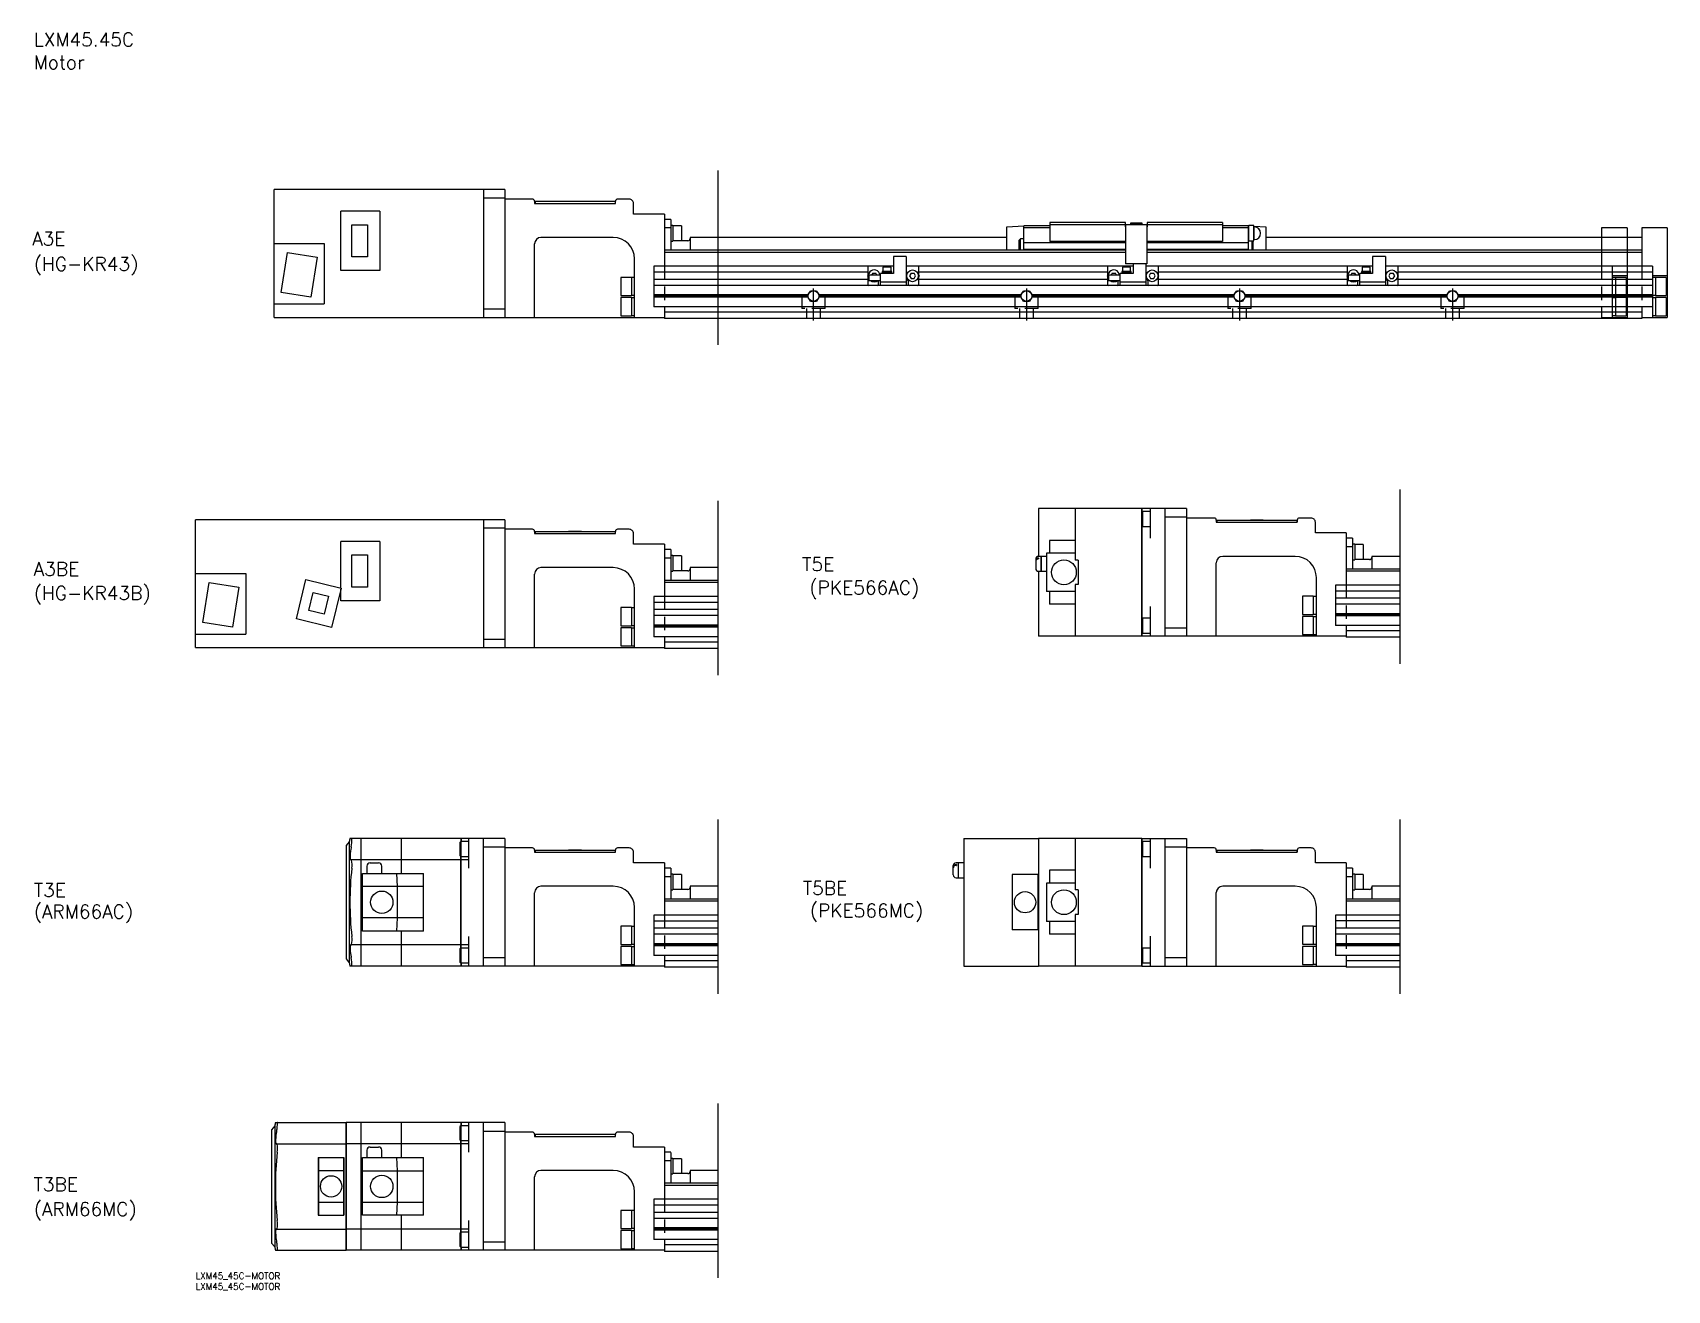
# Model space of a CAD drawing. Extents: x -77 to 691, y -8 to 582.
import ezdxf

# ---------------------------------------------------------------- set-up
doc = ezdxf.new("R2010")
doc.units = 0
doc.header["$LTSCALE"] = 0.5
doc.linetypes.add('CENTER', pattern=[50.8, 31.75, -6.35, 6.35, -6.35])
doc.linetypes.add('DASHED', pattern=[19.05, 12.7, -6.35])
for name, color, linetype in [('1', 7, 'CONTINUOUS'), ('MSM_CENTER', 1, 'CENTER'), ('MSM_CONTINUOUS', 7, 'CONTINUOUS'), ('MSM_DASHED', 4, 'DASHED'), ('MSM_NARROW', 5, 'CONTINUOUS'), ('MSM_PART_NUMBER', 7, 'CONTINUOUS')]:
    doc.layers.add(name, color=color, linetype=linetype)
doc.styles.get("Standard").update_dxf_attribs({"font": 'txt.shx', "height": 3, "bigfont": 'bigfont.shx'})

# ---------------------------------------------------------------- blocks, each defined once
blk = doc.blocks.new('*U8')
at = {"layer": 'MSM_PART_NUMBER'}
blk.add_text('LXM45_45C-MOTOR', height=3, dxfattribs=at).set_placement((0, -3))
blk = doc.blocks.new('*U9')
at = {"layer": 'MSM_PART_NUMBER'}
blk.add_text('LXM45_45C-MOTOR', height=3, dxfattribs=at).set_placement((0, -8))

msp = doc.modelspace()

# ---------------------------------------------------------------- linework, layer by layer
at = {"layer": '1'}
for p, q in [((36.8, 448.55), (36.8, 508.55)), ((145.1, 508.55), (36.8, 508.55)), ((135.1, 508.55), (135.1, 448.55)), ((145.1, 508.55), (145.1, 448.55)), ((145.1, 504.55), (135.1, 504.55)), ((68.15, 470.55), (68.15, 498.35)), ((86.5, 498.35), (68.15, 498.35)), ((73.27, 476.9), (73.27, 492)), ((73.27, 492), (80.72, 492)), ((80.72, 492), (80.72, 476.9)), ((86.5, 498.35), (86.5, 470.55)), ((36.8, 483.25), (60.3, 483.25)), ((40.2, 460.26), (43.17, 479.03)), ((43.17, 479.03), (57, 476.84)), ((57, 476.84), (54.03, 458.07)), ((60.3, 483.25), (60.3, 454.85)), ((80.72, 476.9), (73.27, 476.9)), ((86.5, 470.55), (68.15, 470.55)), ((36.8, 454.85), (60.3, 454.85)), ((54.03, 458.07), (40.2, 460.26)), ((135.1, 452.55), (145.1, 452.55)), ((0, 293.52), (0, 353.52)), ((145.1, 353.52), (0, 353.52)), ((135.1, 353.52), (135.1, 293.52)), ((145.1, 353.52), (145.1, 293.52)), ((145.1, 349.52), (135.1, 349.52)), ((86.5, 343.32), (68.15, 343.32)), ((68.15, 321.51), (68.15, 343.32)), ((86.5, 343.32), (86.5, 315.52)), ((73.27, 321.87), (73.27, 336.97)), ((73.27, 336.97), (80.72, 336.97)), ((80.72, 336.97), (80.72, 321.87)), ((0, 328.22), (23.5, 328.22)), ((3.4, 305.23), (6.37, 324)), ((6.37, 324), (20.2, 321.81)), ((23.5, 328.22), (23.5, 299.82)), ((47.32, 306.97), (51.75, 325.44)), ((51.75, 325.44), (68.28, 321.47)), ((20.2, 321.81), (17.23, 303.04)), ((53.16, 310.86), (55.19, 319.32)), ((55.19, 319.32), (62.44, 317.58)), ((62.44, 317.58), (60.41, 309.12)), ((68.28, 321.47), (63.85, 303)), ((68.15, 315.52), (68.15, 320.92)), ((86.5, 315.52), (68.15, 315.52)), ((80.72, 321.87), (73.27, 321.87)), ((60.41, 309.12), (53.16, 310.86)), ((0, 299.82), (23.5, 299.82)), ((17.23, 303.04), (3.4, 305.23)), ((63.85, 303), (47.32, 306.97)), ((135.1, 297.52), (145.1, 297.52))]:
    msp.add_line(p, q, dxfattribs=at)
at = {"layer": 'MSM_CENTER'}
for p, q in [((290.1, 447.05), (290.1, 462.05)), ((390.1, 462.05), (390.1, 447.05)), ((490.1, 462.05), (490.1, 447.05)), ((590.1, 462.05), (590.1, 447.05)), ((292.98, 458.55), (293.73, 458.55)), ((392.98, 458.55), (393.73, 458.55)), ((492.98, 458.55), (493.73, 458.55)), ((592.98, 458.55), (593.73, 458.55))]:
    msp.add_line(p, q, dxfattribs=at)
at = {"layer": 'MSM_CONTINUOUS'}
for p, q in [((158.1, 504.05), (145.1, 504.05)), ((159.1, 503.05), (159.1, 502.05)), ((159.1, 502.05), (197.1, 502.05)), ((159.4, 503.05), (159.4, 502.05)), ((159.4, 503.05), (197, 503.05)), ((175.1, 503.15), (181.1, 503.15)), ((175.1, 503.15), (175.1, 503.05)), ((181.1, 503.05), (181.1, 503.15)), ((197, 503.05), (197, 502.05)), ((197.1, 502.05), (197.1, 503.05)), ((203.6, 504.05), (198.1, 504.05)), ((205.6, 497.05), (205.6, 502.05)), ((220.1, 497.05), (205.6, 497.05)), ((220.1, 497.05), (220.1, 472.55)), ((223.1, 494.55), (220.1, 494.55)), ((223.1, 494.52), (223.1, 480.05)), ((224.1, 491.7), (223.1, 491.7)), ((224.1, 491.67), (224.1, 484.4)), ((228.1, 491.55), (224.1, 491.55)), ((228.1, 491.55), (228.1, 484.55)), ((380.8, 491.05), (388.8, 491.55)), ((401.1, 491.55), (388.8, 491.55)), ((388.8, 480.05), (388.8, 491.55)), ((436.5, 493.05), (401.1, 493.05)), ((401.1, 493.05), (401.1, 484.2)), ((436.5, 492.05), (401.1, 492.05)), ((436.5, 491.05), (436.5, 493.05)), ((436.6, 492.05), (436.6, 473.65)), ((446.6, 492.05), (436.6, 492.05)), ((444.35, 492.7), (438.85, 492.7)), ((438.85, 492.7), (438.85, 492.3)), ((444.35, 492.3), (438.85, 492.3)), ((438.85, 492.3), (439.1, 492.05)), ((444.1, 492.05), (444.35, 492.3)), ((444.35, 492.3), (444.35, 492.7)), ((446.6, 492.05), (446.6, 473.65)), ((482.1, 493.05), (446.7, 493.05)), ((446.7, 493.05), (446.7, 491.05)), ((482.1, 492.05), (446.7, 492.05)), ((482.1, 493.05), (482.1, 484.2)), ((494.4, 491.55), (482.1, 491.55)), ((494.56, 491.65), (494.4, 491.05)), ((494.4, 491.55), (494.53, 491.54)), ((494.4, 480.05), (494.4, 491.55)), ((494.56, 484.45), (494.56, 491.65)), ((496.84, 491.65), (494.56, 491.65)), ((497, 491.05), (496.84, 491.65)), ((496.84, 484.45), (496.84, 491.65)), ((496.91, 491.39), (502.4, 491.05)), ((196.1, 486.05), (162.1, 486.05)), ((223.1, 490.55), (220.1, 490.55)), ((223.1, 484.4), (224.1, 484.4)), ((231.1, 484.55), (224.1, 484.55)), ((232.1, 486.05), (232.1, 480.05)), ((380.8, 486.05), (232.1, 486.05)), ((380.8, 480.05), (380.8, 491.05)), ((387.2, 485.35), (386.7, 484.85)), ((386.7, 480.05), (386.7, 484.85)), ((387.2, 480.05), (387.2, 485.35)), ((388.8, 485.35), (387.2, 485.35)), ((401.1, 490.55), (388.8, 490.55)), ((436.6, 483.55), (388.8, 483.55)), ((436.6, 484.2), (401.1, 484.2)), ((436.5, 491.05), (436.6, 491.05)), ((446.6, 491.05), (446.7, 491.05)), ((482.1, 484.2), (446.6, 484.2)), ((494.4, 483.55), (446.6, 483.55)), ((494.4, 490.55), (482.1, 490.55)), ((494.4, 485.05), (494.56, 484.45)), ((494.56, 484.45), (496.84, 484.45)), ((496, 480.05), (496, 484.45)), ((496.5, 480.05), (496.5, 484.45)), ((496.84, 484.45), (497, 485.05)), ((497, 485.05), (497, 491.05)), ((502.4, 491.05), (502.4, 480.05)), ((660.1, 486.05), (502.4, 486.05)), ((678.96, 486.05), (521.26, 486.05)), ((672.1, 490.55), (660.1, 490.55)), ((660.1, 490.55), (660.1, 472.55)), ((672.1, 490.55), (672.1, 448.55)), ((690.96, 490.55), (678.96, 490.55)), ((678.96, 490.55), (678.96, 472.55)), ((690.96, 490.55), (690.96, 448.55)), ((159.1, 448.55), (159.1, 483.05)), ((206.1, 448.55), (206.1, 476.05)), ((436.6, 480.05), (220.1, 480.05)), ((436.6, 479.05), (220.1, 479.05)), ((333.6, 477.15), (327.6, 477.15)), ((327.6, 477.15), (327.6, 469.15)), ((333.6, 477.15), (333.6, 463.55)), ((436.6, 480.45), (388.8, 480.45)), ((494.4, 480.45), (446.6, 480.45)), ((660.1, 480.05), (446.6, 480.05)), ((660.1, 479.05), (446.6, 479.05)), ((678.96, 480.05), (465.46, 480.05)), ((678.96, 479.05), (465.46, 479.05)), ((558.6, 477.15), (552.6, 477.15)), ((552.6, 477.15), (552.6, 469.15)), ((558.6, 477.15), (558.6, 463.55)), ((215.1, 472.55), (215.1, 453.55)), ((327.6, 472.55), (215.1, 472.55)), ((315.6, 469.75), (215.1, 469.75)), ((315.6, 468.35), (315.42, 468.05)), ((315.6, 472.05), (315.6, 464.05)), ((321.6, 468.4), (316.1, 468.4)), ((316.1, 468.4), (316.1, 465.9)), ((317.88, 469.3), (317.36, 468.4)), ((317.88, 469.3), (319.32, 469.3)), ((319.84, 468.4), (319.32, 469.3)), ((327.6, 469.15), (321.6, 469.15)), ((321.6, 463.55), (321.6, 469.15)), ((322.4, 470.15), (322.4, 469.65)), ((326.8, 470.15), (322.4, 470.15)), ((326.8, 469.65), (322.4, 469.65)), ((322.6, 469.65), (322.6, 469.15)), ((322.7, 472.15), (322.7, 470.15)), ((326.5, 472.15), (322.7, 472.15)), ((326.5, 470.15), (326.5, 472.15)), ((326.6, 469.15), (326.6, 469.65)), ((326.8, 469.65), (326.8, 470.15)), ((440.1, 472.55), (333.6, 472.55)), ((335.88, 469.3), (335.16, 468.05)), ((335.88, 469.3), (337.32, 469.3)), ((338.04, 468.05), (337.32, 469.3)), ((339.6, 464.05), (339.6, 472.05)), ((428.1, 469.75), (339.6, 469.75)), ((339.78, 468.05), (339.6, 468.35)), ((428.1, 468.35), (427.92, 468.05)), ((428.1, 472.05), (428.1, 464.05)), ((434.1, 468.4), (428.6, 468.4)), ((428.6, 468.4), (428.6, 465.9)), ((430.38, 469.3), (429.86, 468.4)), ((430.38, 469.3), (431.82, 469.3)), ((432.34, 468.4), (431.82, 469.3)), ((440.1, 469.15), (434.1, 469.15)), ((434.1, 463.55), (434.1, 469.15)), ((434.9, 470.15), (434.9, 469.65)), ((439.3, 470.15), (434.9, 470.15)), ((439.3, 469.65), (434.9, 469.65)), ((435.1, 469.65), (435.1, 469.15)), ((435.2, 472.15), (435.2, 470.15)), ((439, 472.15), (435.2, 472.15)), ((446.6, 473.65), (436.6, 473.65)), ((439, 470.15), (439, 472.15)), ((439.1, 469.15), (439.1, 469.65)), ((439.3, 469.65), (439.3, 470.15)), ((440.1, 473.65), (440.1, 469.15)), ((446.1, 473.65), (446.1, 463.55)), ((552.6, 472.55), (446.1, 472.55)), ((448.38, 469.3), (447.66, 468.05)), ((448.38, 469.3), (449.82, 469.3)), ((450.54, 468.05), (449.82, 469.3)), ((452.1, 464.05), (452.1, 472.05)), ((540.6, 469.75), (452.1, 469.75)), ((452.28, 468.05), (452.1, 468.35)), ((540.6, 468.35), (540.42, 468.05)), ((540.6, 472.05), (540.6, 464.05)), ((546.6, 468.4), (541.1, 468.4)), ((541.1, 468.4), (541.1, 465.9)), ((542.88, 469.3), (542.36, 468.4)), ((542.88, 469.3), (544.32, 469.3)), ((544.84, 468.4), (544.32, 469.3)), ((552.6, 469.15), (546.6, 469.15)), ((546.6, 463.55), (546.6, 469.15)), ((547.4, 470.15), (547.4, 469.65)), ((551.8, 470.15), (547.4, 470.15)), ((551.8, 469.65), (547.4, 469.65)), ((547.6, 469.65), (547.6, 469.15)), ((547.7, 472.15), (547.7, 470.15)), ((551.5, 472.15), (547.7, 472.15)), ((551.5, 470.15), (551.5, 472.15)), ((551.6, 469.15), (551.6, 469.65)), ((551.8, 469.65), (551.8, 470.15)), ((665.1, 472.55), (558.6, 472.55)), ((560.88, 469.3), (560.16, 468.05)), ((560.88, 469.3), (562.32, 469.3)), ((563.04, 468.05), (562.32, 469.3)), ((564.6, 464.05), (564.6, 472.05)), ((665.1, 469.75), (564.6, 469.75)), ((564.78, 468.05), (564.6, 468.35)), ((683.96, 472.55), (577.46, 472.55)), ((683.96, 469.75), (583.46, 469.75)), ((665.1, 472.55), (665.1, 448.55)), ((683.96, 472.55), (683.96, 448.55)), ((204.6, 467.3), (199.6, 467.3)), ((199.6, 467.3), (199.6, 458.8)), ((204.6, 467.3), (204.6, 458.8)), ((206.1, 467.2), (204.6, 467.2)), ((315.6, 466.35), (215.1, 466.35)), ((665.1, 463.55), (215.1, 463.55)), ((683.96, 463.55), (233.96, 463.55)), ((287.22, 458.56), (288.65, 461.04)), ((288.67, 461.05), (288.65, 461.04)), ((288.67, 461.05), (291.53, 461.05)), ((291.55, 461.04), (291.53, 461.05)), ((291.55, 461.04), (292.98, 458.56)), ((315.42, 468.05), (315.6, 467.75)), ((316.1, 465.9), (321.6, 465.9)), ((320.6, 464.05), (320.6, 465.65)), ((321.6, 465.2), (333.6, 465.2)), ((321.6, 465.15), (333.6, 465.15)), ((321.65, 465.2), (321.65, 465.15)), ((333.55, 465.2), (333.55, 465.15)), ((334.6, 465.65), (334.6, 464.05)), ((335.16, 468.05), (335.88, 466.8)), ((335.88, 466.8), (337.32, 466.8)), ((337.32, 466.8), (338.04, 468.05)), ((339.6, 467.75), (339.78, 468.05)), ((428.1, 466.35), (339.6, 466.35)), ((387.22, 458.56), (388.65, 461.04)), ((388.67, 461.05), (388.65, 461.04)), ((388.67, 461.05), (391.53, 461.05)), ((391.55, 461.04), (391.53, 461.05)), ((391.55, 461.04), (392.98, 458.56)), ((427.92, 468.05), (428.1, 467.75)), ((428.6, 465.9), (434.1, 465.9)), ((433.1, 464.05), (433.1, 465.65)), ((434.1, 465.2), (446.1, 465.2)), ((434.1, 465.15), (446.1, 465.15)), ((434.15, 465.2), (434.15, 465.15)), ((446.05, 465.2), (446.05, 465.15)), ((447.1, 465.65), (447.1, 464.05)), ((447.66, 468.05), (448.38, 466.8)), ((448.38, 466.8), (449.82, 466.8)), ((449.82, 466.8), (450.54, 468.05)), ((452.1, 467.75), (452.28, 468.05)), ((540.6, 466.35), (452.1, 466.35)), ((487.22, 458.56), (488.65, 461.04)), ((488.67, 461.05), (488.65, 461.04)), ((488.67, 461.05), (491.53, 461.05)), ((491.55, 461.04), (491.53, 461.05)), ((491.55, 461.04), (492.98, 458.56)), ((540.42, 468.05), (540.6, 467.75)), ((541.1, 465.9), (546.6, 465.9)), ((545.6, 464.05), (545.6, 465.65)), ((546.6, 465.2), (558.6, 465.2)), ((546.6, 465.15), (558.6, 465.15)), ((546.65, 465.2), (546.65, 465.15)), ((558.55, 465.2), (558.55, 465.15)), ((559.6, 465.65), (559.6, 464.05)), ((560.16, 468.05), (560.88, 466.8)), ((560.88, 466.8), (562.32, 466.8)), ((562.32, 466.8), (563.04, 468.05)), ((564.6, 467.75), (564.78, 468.05)), ((665.1, 466.35), (564.6, 466.35)), ((683.96, 466.35), (583.46, 466.35)), ((587.22, 458.56), (588.65, 461.04)), ((588.67, 461.05), (588.65, 461.04)), ((588.67, 461.05), (591.53, 461.05)), ((591.55, 461.04), (591.53, 461.05)), ((591.55, 461.04), (592.98, 458.56)), ((672.1, 468.05), (665.1, 468.05)), ((666.6, 467.2), (665.1, 467.2)), ((671.6, 467.3), (666.6, 467.3)), ((666.6, 467.3), (666.6, 458.8)), ((671.6, 467.3), (671.6, 458.8)), ((690.96, 468.05), (683.96, 468.05)), ((685.46, 467.2), (683.96, 467.2)), ((690.46, 467.3), (685.46, 467.3)), ((685.46, 467.3), (685.46, 458.8)), ((690.46, 467.3), (690.46, 458.8)), ((199.6, 458.8), (204.6, 458.8)), ((204.6, 457.8), (199.6, 457.8)), ((199.6, 457.8), (199.6, 449.3)), ((204.6, 458.9), (206.1, 458.9)), ((204.6, 457.8), (204.6, 449.3)), ((206.1, 457.7), (204.6, 457.7)), ((287.5, 459.05), (215.1, 459.05)), ((287.22, 458.55), (215.1, 458.55)), ((287.5, 458.05), (215.1, 458.05)), ((665.1, 453.55), (215.1, 453.55)), ((220.1, 453.55), (220.1, 448.05)), ((683.96, 453.55), (233.96, 453.55)), ((287.22, 458.56), (287.22, 458.54)), ((288.65, 456.06), (287.22, 458.54)), ((288.65, 456.06), (288.67, 456.05)), ((291.53, 456.05), (288.67, 456.05)), ((291.53, 456.05), (291.55, 456.06)), ((292.98, 458.54), (291.55, 456.06)), ((387.5, 459.05), (292.7, 459.05)), ((387.5, 458.05), (292.7, 458.05)), ((292.98, 458.54), (292.98, 458.56)), ((387.22, 458.55), (292.98, 458.55)), ((387.22, 458.56), (387.22, 458.54)), ((388.65, 456.06), (387.22, 458.54)), ((388.65, 456.06), (388.67, 456.05)), ((391.53, 456.05), (388.67, 456.05)), ((391.53, 456.05), (391.55, 456.06)), ((392.98, 458.54), (391.55, 456.06)), ((487.5, 459.05), (392.7, 459.05)), ((487.5, 458.05), (392.7, 458.05)), ((392.98, 458.54), (392.98, 458.56)), ((487.22, 458.55), (392.98, 458.55)), ((487.22, 458.56), (487.22, 458.54)), ((488.65, 456.06), (487.22, 458.54)), ((488.65, 456.06), (488.67, 456.05)), ((491.53, 456.05), (488.67, 456.05)), ((491.53, 456.05), (491.55, 456.06)), ((492.98, 458.54), (491.55, 456.06)), ((587.5, 459.05), (492.7, 459.05)), ((587.5, 458.05), (492.7, 458.05)), ((492.98, 458.54), (492.98, 458.56)), ((587.22, 458.55), (492.98, 458.55)), ((587.22, 458.56), (587.22, 458.54)), ((588.65, 456.06), (587.22, 458.54)), ((588.65, 456.06), (588.67, 456.05)), ((591.53, 456.05), (588.67, 456.05)), ((591.53, 456.05), (591.55, 456.06)), ((592.98, 458.54), (591.55, 456.06)), ((665.1, 459.05), (592.7, 459.05)), ((665.1, 458.05), (592.7, 458.05)), ((592.98, 458.54), (592.98, 458.56)), ((665.1, 458.55), (592.98, 458.55)), ((683.96, 459.05), (611.56, 459.05)), ((683.96, 458.05), (611.56, 458.05)), ((683.96, 458.55), (611.85, 458.55)), ((660.1, 453.55), (660.1, 448.05)), ((665.1, 458.9), (666.6, 458.9)), ((666.6, 457.7), (665.1, 457.7)), ((666.6, 458.8), (671.6, 458.8)), ((671.6, 457.8), (666.6, 457.8)), ((666.6, 457.8), (666.6, 449.3)), ((671.6, 457.8), (671.6, 449.3)), ((678.96, 453.55), (678.96, 448.05)), ((683.96, 458.9), (685.46, 458.9)), ((685.46, 457.7), (683.96, 457.7)), ((685.46, 458.8), (690.46, 458.8)), ((690.46, 457.8), (685.46, 457.8)), ((685.46, 457.8), (685.46, 449.3)), ((690.46, 457.8), (690.46, 449.3)), ((36.8, 448.55), (220.1, 448.55)), ((199.6, 449.3), (204.6, 449.3)), ((204.6, 449.4), (206.1, 449.4)), ((660.1, 451.05), (220.1, 451.05)), ((660.1, 448.05), (220.1, 448.05)), ((678.96, 451.05), (238.96, 451.05)), ((678.96, 448.05), (238.96, 448.05)), ((660.1, 448.55), (672.1, 448.55)), ((665.1, 449.4), (666.6, 449.4)), ((666.6, 449.3), (671.6, 449.3)), ((678.96, 448.55), (690.96, 448.55)), ((683.96, 449.4), (685.46, 449.4)), ((685.46, 449.3), (690.46, 449.3)), ((412.91, 358.83), (395.71, 358.83)), ((395.71, 358.83), (395.71, 336.33)), ((412.91, 358.83), (412.91, 334.61)), ((412.96, 358.78), (412.91, 358.78)), ((444.16, 358.83), (412.96, 358.83)), ((412.96, 358.83), (412.96, 334.61)), ((444.16, 358.83), (444.16, 298.83)), ((444.21, 358.78), (444.16, 358.78)), ((465.21, 358.83), (444.21, 358.83)), ((444.21, 358.83), (444.21, 298.83)), ((444.61, 357.33), (444.21, 356.93)), ((448.21, 357.33), (444.61, 357.33)), ((444.61, 357.33), (444.61, 350.33)), ((448.21, 358.83), (448.21, 344.83)), ((455.21, 298.83), (455.21, 358.83)), ((455.21, 354.83), (465.21, 354.83)), ((465.21, 358.83), (465.21, 298.83)), ((478.21, 354.33), (465.21, 354.33)), ((479.21, 353.33), (479.21, 352.33)), ((479.51, 353.33), (479.51, 352.33)), ((479.51, 353.33), (517.11, 353.33)), ((495.21, 353.43), (501.21, 353.43)), ((495.21, 353.43), (495.21, 353.33)), ((501.21, 353.33), (501.21, 353.43)), ((517.11, 353.33), (517.11, 352.33)), ((517.21, 352.33), (517.21, 353.33)), ((523.71, 354.33), (518.21, 354.33)), ((158.1, 349.02), (145.1, 349.02)), ((159.1, 348.02), (159.1, 347.02)), ((159.1, 347.02), (197.1, 347.02)), ((159.4, 348.02), (159.4, 347.02)), ((159.4, 348.02), (197, 348.02)), ((175.1, 348.12), (181.1, 348.12)), ((175.1, 348.12), (175.1, 348.02)), ((181.1, 348.02), (181.1, 348.12)), ((197, 348.02), (197, 347.02)), ((197.1, 347.02), (197.1, 348.02)), ((203.6, 349.02), (198.1, 349.02)), ((205.6, 342.02), (205.6, 347.02)), ((444.21, 350.73), (444.61, 350.33)), ((444.61, 350.33), (448.21, 350.33)), ((479.21, 352.33), (517.21, 352.33)), ((525.71, 347.33), (525.71, 352.33)), ((540.21, 347.33), (525.71, 347.33)), ((540.21, 347.33), (540.21, 322.83)), ((220.1, 342.02), (205.6, 342.02)), ((220.1, 342.02), (220.1, 317.52)), ((223.1, 339.52), (220.1, 339.52)), ((223.1, 339.49), (223.1, 325.02)), ((399.41, 337.83), (399.41, 319.83)), ((412.91, 337.83), (399.41, 337.83)), ((400.91, 343.83), (400.91, 337.83)), ((412.91, 343.83), (400.91, 343.83)), ((543.21, 344.83), (540.21, 344.83)), ((543.21, 340.83), (540.21, 340.83)), ((543.21, 344.8), (543.21, 330.33)), ((544.21, 341.98), (543.21, 341.98)), ((544.21, 341.95), (544.21, 334.68)), ((548.21, 341.83), (544.21, 341.83)), ((548.21, 341.83), (548.21, 334.83)), ((196.1, 331.02), (162.1, 331.02)), ((223.1, 335.52), (220.1, 335.52)), ((224.1, 336.67), (223.1, 336.67)), ((224.1, 336.64), (224.1, 329.37)), ((228.1, 336.52), (224.1, 336.52)), ((228.1, 336.52), (228.1, 329.52)), ((232.1, 331.02), (232.1, 325.02)), ((245.38, 331.02), (232.1, 331.02)), ((394.41, 335.03), (394.41, 330.63)), ((396.86, 336.33), (395.71, 336.33)), ((395.71, 335.48), (395.91, 335.48)), ((395.91, 335.13), (395.71, 335.13)), ((395.91, 335.13), (395.91, 335.48)), ((396.86, 336.33), (396.86, 329.33)), ((396.91, 336.28), (396.86, 336.28)), ((396.91, 336.33), (396.91, 329.33)), ((399.41, 336.33), (396.91, 336.33)), ((414.41, 334.61), (412.91, 334.61)), ((414.41, 334.61), (414.41, 323.05)), ((479.21, 298.83), (479.21, 333.33)), ((516.21, 336.33), (482.21, 336.33)), ((565.49, 330.33), (540.21, 330.33)), ((543.21, 334.68), (544.21, 334.68)), ((551.21, 334.83), (544.21, 334.83)), ((552.21, 336.33), (552.21, 330.33)), ((565.49, 336.33), (552.21, 336.33)), ((159.1, 293.52), (159.1, 328.02)), ((245.38, 325.02), (220.1, 325.02)), ((245.38, 324.02), (220.1, 324.02)), ((223.1, 329.37), (224.1, 329.37)), ((231.1, 329.52), (224.1, 329.52)), ((395.71, 329.33), (396.86, 329.33)), ((395.71, 329.33), (395.71, 298.83)), ((396.86, 329.38), (396.91, 329.38)), ((396.91, 329.33), (399.41, 329.33)), ((414.41, 323.05), (412.91, 323.05)), ((412.91, 323.05), (412.91, 298.83)), ((412.96, 323.05), (412.96, 298.83)), ((526.21, 298.83), (526.21, 326.33)), ((535.21, 322.83), (535.21, 303.83)), ((565.49, 322.83), (535.21, 322.83)), ((565.49, 329.33), (540.21, 329.33)), ((206.1, 293.52), (206.1, 321.02)), ((215.1, 317.52), (215.1, 298.52)), ((245.38, 317.52), (215.1, 317.52)), ((245.38, 314.72), (215.1, 314.72)), ((412.91, 319.83), (399.41, 319.83)), ((400.91, 319.83), (400.91, 313.83)), ((524.71, 317.58), (519.71, 317.58)), ((519.71, 317.58), (519.71, 309.08)), ((524.71, 317.58), (524.71, 309.08)), ((526.21, 317.48), (524.71, 317.48)), ((565.49, 320.03), (535.21, 320.03)), ((565.49, 316.63), (535.21, 316.63)), ((204.6, 312.27), (199.6, 312.27)), ((199.6, 312.27), (199.6, 303.77)), ((204.6, 312.27), (204.6, 303.77)), ((206.1, 312.17), (204.6, 312.17)), ((245.38, 311.32), (215.1, 311.32)), ((245.38, 308.52), (215.1, 308.52)), ((412.91, 313.83), (400.91, 313.83)), ((444.61, 307.33), (444.21, 306.93)), ((448.21, 307.33), (444.61, 307.33)), ((444.61, 307.33), (444.61, 300.33)), ((448.21, 312.84), (448.21, 298.83)), ((519.71, 309.08), (524.71, 309.08)), ((524.71, 308.08), (519.71, 308.08)), ((519.71, 308.08), (519.71, 299.58)), ((524.71, 309.18), (526.21, 309.18)), ((524.71, 308.08), (524.71, 299.58)), ((526.21, 307.98), (524.71, 307.98)), ((565.49, 313.83), (535.21, 313.83)), ((565.49, 309.33), (535.21, 309.33)), ((565.49, 308.83), (535.21, 308.83)), ((565.49, 308.33), (535.21, 308.33)), ((199.6, 303.77), (204.6, 303.77)), ((204.6, 302.77), (199.6, 302.77)), ((199.6, 302.77), (199.6, 294.27)), ((204.6, 303.87), (206.1, 303.87)), ((204.6, 302.77), (204.6, 294.27)), ((206.1, 302.67), (204.6, 302.67)), ((245.38, 304.02), (215.1, 304.02)), ((245.38, 303.52), (215.1, 303.52)), ((245.38, 303.02), (215.1, 303.02)), ((444.21, 300.73), (444.61, 300.33)), ((444.61, 300.33), (448.21, 300.33)), ((455.21, 302.83), (465.21, 302.83)), ((519.71, 299.58), (524.71, 299.58)), ((524.71, 299.68), (526.21, 299.68)), ((565.49, 303.83), (535.21, 303.83)), ((540.21, 303.83), (540.21, 298.33)), ((565.49, 301.33), (540.21, 301.33)), ((0, 293.52), (220.1, 293.52)), ((199.6, 294.27), (204.6, 294.27)), ((204.6, 294.37), (206.1, 294.37)), ((245.38, 298.52), (215.1, 298.52)), ((220.1, 298.52), (220.1, 293.02)), ((245.38, 296.02), (220.1, 296.02)), ((245.38, 293.02), (220.1, 293.02)), ((412.91, 298.83), (395.71, 298.83)), ((412.96, 298.88), (412.91, 298.88)), ((444.16, 298.83), (412.96, 298.83)), ((444.21, 298.88), (444.16, 298.88)), ((540.21, 298.83), (444.21, 298.83)), ((565.49, 298.33), (540.21, 298.33)), ((72.12, 202.34), (70.6, 200.53)), ((70.6, 200.53), (70.6, 147.3)), ((72.12, 202.34), (72.12, 145.49)), ((77.55, 203.91), (72.43, 203.91)), ((77.55, 203.91), (77.55, 143.91)), ((77.6, 203.86), (77.55, 203.86)), ((96.45, 203.91), (77.6, 203.91)), ((77.6, 203.91), (77.6, 143.91)), ((96.45, 203.91), (96.45, 187.41)), ((96.5, 203.86), (96.45, 203.86)), ((124.55, 203.91), (96.5, 203.91)), ((96.5, 203.91), (96.5, 187.41)), ((124.5, 202.41), (124.1, 202.01)), ((124.1, 202.01), (124.1, 195.81)), ((128.1, 202.41), (124.5, 202.41)), ((124.5, 202.41), (124.5, 195.41)), ((124.55, 203.91), (124.55, 202.41)), ((124.6, 203.86), (124.55, 203.86)), ((124.6, 203.91), (124.6, 202.41)), ((145.1, 203.91), (124.6, 203.91)), ((128.1, 203.91), (128.1, 189.91)), ((135.1, 143.91), (135.1, 203.91)), ((135.1, 199.91), (145.1, 199.91)), ((145.1, 203.91), (145.1, 143.91)), ((360.71, 203.93), (395.66, 203.93)), ((360.71, 203.93), (360.71, 143.93)), ((395.66, 203.93), (395.66, 143.93)), ((395.66, 203.88), (395.71, 203.88)), ((412.91, 203.93), (395.71, 203.93)), ((395.71, 203.93), (395.71, 143.93)), ((412.91, 203.93), (412.91, 179.71)), ((412.96, 203.88), (412.91, 203.88)), ((444.16, 203.93), (412.96, 203.93)), ((412.96, 203.93), (412.96, 179.71)), ((444.16, 203.93), (444.16, 143.93)), ((444.21, 203.88), (444.16, 203.88)), ((444.21, 203.93), (465.21, 203.93)), ((444.21, 203.93), (444.21, 143.93)), ((444.61, 202.43), (444.21, 202.03)), ((448.21, 202.43), (444.61, 202.43)), ((444.61, 202.43), (444.61, 195.43)), ((448.21, 203.93), (448.21, 189.93)), ((455.21, 143.93), (455.21, 203.93)), ((455.21, 199.93), (465.21, 199.93)), ((465.21, 203.93), (465.21, 143.93)), ((77.55, 193.91), (72.86, 193.91)), ((77.6, 193.86), (77.55, 193.86)), ((96.45, 193.91), (77.6, 193.91)), ((81.9, 192.41), (85.9, 192.41)), ((96.5, 193.86), (96.45, 193.86)), ((124.55, 193.91), (96.5, 193.91)), ((124.1, 195.81), (124.5, 195.41)), ((124.5, 195.41), (128.1, 195.41)), ((124.55, 152.41), (124.55, 195.41)), ((124.6, 193.86), (124.55, 193.86)), ((124.6, 152.41), (124.6, 195.41)), ((128.1, 193.91), (124.6, 193.91)), ((158.1, 199.41), (145.1, 199.41)), ((159.1, 198.41), (159.1, 197.41)), ((159.1, 197.41), (197.1, 197.41)), ((159.4, 198.41), (159.4, 197.41)), ((159.4, 198.41), (197, 198.41)), ((175.1, 198.51), (181.1, 198.51)), ((175.1, 198.51), (175.1, 198.41)), ((181.1, 198.41), (181.1, 198.51)), ((197, 198.41), (197, 197.41)), ((197.1, 197.41), (197.1, 198.41)), ((203.6, 199.41), (198.1, 199.41)), ((205.6, 192.41), (205.6, 197.41)), ((220.1, 192.41), (205.6, 192.41)), ((220.1, 192.41), (220.1, 167.91)), ((358.16, 192.43), (357.01, 192.43)), ((358.16, 185.43), (358.16, 192.43)), ((358.21, 192.38), (358.16, 192.38)), ((358.21, 185.43), (358.21, 192.43)), ((360.71, 192.43), (358.21, 192.43)), ((444.21, 195.83), (444.61, 195.43)), ((444.61, 195.43), (448.21, 195.43)), ((478.21, 199.43), (465.21, 199.43)), ((479.21, 198.43), (479.21, 197.43)), ((479.21, 197.43), (517.21, 197.43)), ((479.51, 198.43), (479.51, 197.43)), ((479.51, 198.43), (517.11, 198.43)), ((495.21, 198.53), (501.21, 198.53)), ((495.21, 198.53), (495.21, 198.43)), ((501.21, 198.43), (501.21, 198.53)), ((517.11, 198.43), (517.11, 197.43)), ((517.21, 197.43), (517.21, 198.43)), ((523.71, 199.43), (518.21, 199.43)), ((525.71, 192.43), (525.71, 197.43)), ((540.21, 192.43), (525.71, 192.43)), ((540.21, 192.43), (540.21, 167.93)), ((78.4, 187.41), (106.9, 187.41)), ((78.4, 160.41), (78.4, 187.41)), ((80.4, 190.91), (80.4, 187.41)), ((87.4, 187.41), (87.4, 190.91)), ((94.35, 187.41), (94.6, 181.26)), ((106.9, 160.41), (106.9, 187.41)), ((223.1, 189.91), (220.1, 189.91)), ((223.1, 185.91), (220.1, 185.91)), ((223.1, 189.88), (223.1, 175.41)), ((224.1, 187.06), (223.1, 187.06)), ((224.1, 187.03), (224.1, 179.76)), ((228.1, 186.91), (224.1, 186.91)), ((228.1, 186.91), (228.1, 179.91)), ((355.71, 186.73), (355.71, 191.13)), ((357.21, 191.57), (357.01, 191.57)), ((357.01, 191.22), (357.21, 191.22)), ((357.01, 185.43), (358.16, 185.43)), ((357.21, 191.57), (357.21, 191.22)), ((358.16, 185.48), (358.21, 185.48)), ((358.21, 185.43), (360.71, 185.43)), ((383.41, 186.93), (383.41, 160.93)), ((395.41, 186.93), (383.41, 186.93)), ((395.41, 186.93), (395.41, 160.93)), ((400.91, 188.93), (400.91, 182.93)), ((412.91, 188.93), (400.91, 188.93)), ((543.21, 189.93), (540.21, 189.93)), ((543.21, 185.93), (540.21, 185.93)), ((543.21, 189.9), (543.21, 175.43)), ((544.21, 187.08), (543.21, 187.08)), ((544.21, 187.05), (544.21, 179.78)), ((548.21, 186.93), (544.21, 186.93)), ((548.21, 186.93), (548.21, 179.93)), ((106.9, 181.26), (78.4, 181.26)), ((94.6, 181.26), (94.6, 166.56)), ((159.1, 143.91), (159.1, 178.41)), ((196.1, 181.41), (162.1, 181.41)), ((223.1, 179.76), (224.1, 179.76)), ((231.1, 179.91), (224.1, 179.91)), ((232.1, 181.41), (232.1, 175.41)), ((245.38, 181.41), (232.1, 181.41)), ((412.91, 182.93), (399.41, 182.93)), ((399.41, 182.93), (399.41, 164.93)), ((414.41, 179.71), (412.91, 179.71)), ((414.41, 179.71), (414.41, 168.15)), ((479.21, 143.93), (479.21, 178.43)), ((516.21, 181.43), (482.21, 181.43)), ((543.21, 179.78), (544.21, 179.78)), ((551.21, 179.93), (544.21, 179.93)), ((552.21, 181.43), (552.21, 175.43)), ((565.49, 181.43), (552.21, 181.43)), ((206.1, 143.91), (206.1, 171.41)), ((245.38, 175.41), (220.1, 175.41)), ((245.38, 174.41), (220.1, 174.41)), ((526.21, 143.93), (526.21, 171.43)), ((565.49, 175.43), (540.21, 175.43)), ((565.49, 174.43), (540.21, 174.43)), ((106.9, 166.56), (78.4, 166.56)), ((94.6, 166.56), (94.35, 160.41)), ((204.6, 162.66), (199.6, 162.66)), ((199.6, 162.66), (199.6, 154.16)), ((204.6, 162.66), (204.6, 154.16)), ((206.1, 162.56), (204.6, 162.56)), ((215.1, 167.91), (215.1, 148.91)), ((245.38, 167.91), (215.1, 167.91)), ((245.38, 165.11), (215.1, 165.11)), ((245.38, 161.71), (215.1, 161.71)), ((412.91, 164.93), (399.41, 164.93)), ((400.91, 164.93), (400.91, 158.93)), ((414.41, 168.15), (412.91, 168.15)), ((412.91, 168.15), (412.91, 143.93)), ((412.96, 168.15), (412.96, 143.93)), ((524.71, 162.68), (519.71, 162.68)), ((519.71, 162.68), (519.71, 154.18)), ((524.71, 162.68), (524.71, 154.18)), ((526.21, 162.58), (524.71, 162.58)), ((535.21, 167.93), (535.21, 148.93)), ((565.49, 167.93), (535.21, 167.93)), ((565.49, 165.13), (535.21, 165.13)), ((565.49, 161.73), (535.21, 161.73)), ((77.55, 153.91), (72.86, 153.91)), ((77.6, 153.96), (77.55, 153.96)), ((96.45, 153.91), (77.6, 153.91)), ((106.9, 160.41), (78.4, 160.41)), ((96.45, 160.41), (96.45, 143.91)), ((96.5, 153.96), (96.45, 153.96)), ((96.5, 160.41), (96.5, 143.91)), ((124.55, 153.91), (96.5, 153.91)), ((124.6, 153.96), (124.55, 153.96)), ((128.1, 153.91), (124.6, 153.91)), ((128.1, 157.91), (128.1, 143.91)), ((199.6, 154.16), (204.6, 154.16)), ((204.6, 154.26), (206.1, 154.26)), ((245.38, 158.91), (215.1, 158.91)), ((245.38, 154.41), (215.1, 154.41)), ((245.38, 153.91), (215.1, 153.91)), ((395.41, 160.93), (383.41, 160.93)), ((412.91, 158.93), (400.91, 158.93)), ((448.21, 157.93), (448.21, 143.93)), ((519.71, 154.18), (524.71, 154.18)), ((524.71, 154.28), (526.21, 154.28)), ((565.49, 158.93), (535.21, 158.93)), ((565.49, 154.43), (535.21, 154.43)), ((565.49, 153.93), (535.21, 153.93)), ((70.6, 147.3), (72.12, 145.49)), ((124.5, 152.41), (124.1, 152.01)), ((124.1, 152.01), (124.1, 145.81)), ((128.1, 152.41), (124.5, 152.41)), ((124.5, 152.41), (124.5, 145.41)), ((135.1, 147.91), (145.1, 147.91)), ((204.6, 153.16), (199.6, 153.16)), ((199.6, 153.16), (199.6, 144.66)), ((204.6, 153.16), (204.6, 144.66)), ((206.1, 153.06), (204.6, 153.06)), ((245.38, 153.41), (215.1, 153.41)), ((245.38, 148.91), (215.1, 148.91)), ((220.1, 148.91), (220.1, 143.41)), ((245.38, 146.41), (220.1, 146.41)), ((444.61, 152.43), (444.21, 152.03)), ((444.21, 145.83), (444.61, 145.43)), ((448.21, 152.43), (444.61, 152.43)), ((444.61, 152.43), (444.61, 145.43)), ((455.21, 147.93), (465.21, 147.93)), ((524.71, 153.18), (519.71, 153.18)), ((519.71, 153.18), (519.71, 144.68)), ((524.71, 153.18), (524.71, 144.68)), ((526.21, 153.08), (524.71, 153.08)), ((565.49, 153.43), (535.21, 153.43)), ((565.49, 148.93), (535.21, 148.93)), ((540.21, 148.93), (540.21, 143.43)), ((565.49, 146.43), (540.21, 146.43)), ((77.55, 143.91), (72.43, 143.91)), ((77.6, 143.96), (77.55, 143.96)), ((96.45, 143.91), (77.6, 143.91)), ((96.5, 143.96), (96.45, 143.96)), ((124.55, 143.91), (96.5, 143.91)), ((124.1, 145.81), (124.5, 145.41)), ((124.5, 145.41), (128.1, 145.41)), ((124.55, 145.41), (124.55, 143.91)), ((124.6, 143.96), (124.55, 143.96)), ((124.6, 145.41), (124.6, 143.91)), ((220.1, 143.91), (124.6, 143.91)), ((199.6, 144.66), (204.6, 144.66)), ((204.6, 144.76), (206.1, 144.76)), ((245.38, 143.41), (220.1, 143.41)), ((360.71, 143.93), (395.66, 143.93)), ((395.66, 143.98), (395.71, 143.98)), ((412.91, 143.93), (395.71, 143.93)), ((412.96, 143.98), (412.91, 143.98)), ((444.16, 143.93), (412.96, 143.93)), ((444.21, 143.98), (444.16, 143.98)), ((444.21, 143.93), (540.21, 143.93)), ((444.61, 145.43), (448.21, 145.43)), ((519.71, 144.68), (524.71, 144.68)), ((524.71, 144.78), (526.21, 144.78)), ((565.49, 143.43), (540.21, 143.43)), ((37.43, 70.5), (70.55, 70.5)), ((70.55, 70.5), (70.55, 10.5)), ((70.55, 70.45), (70.6, 70.45)), ((77.55, 70.5), (70.6, 70.5)), ((70.6, 70.5), (70.6, 10.5)), ((77.55, 70.5), (77.55, 10.5)), ((77.6, 70.45), (77.55, 70.45)), ((96.45, 70.5), (77.6, 70.5)), ((77.6, 70.5), (77.6, 10.5)), ((96.45, 70.5), (96.45, 54)), ((96.5, 70.45), (96.45, 70.45)), ((124.55, 70.5), (96.5, 70.5)), ((96.5, 70.5), (96.5, 54)), ((124.55, 70.5), (124.55, 69)), ((124.6, 70.45), (124.55, 70.45)), ((124.6, 70.5), (124.6, 69)), ((145.1, 70.5), (124.6, 70.5)), ((128.1, 70.5), (128.1, 56.5)), ((135.1, 10.5), (135.1, 70.5)), ((145.1, 70.5), (145.1, 10.5)), ((37.12, 68.92), (35.6, 67.11)), ((35.6, 67.11), (35.6, 13.88)), ((37.12, 68.92), (37.12, 12.08)), ((124.5, 69), (124.1, 68.6)), ((124.1, 68.6), (124.1, 62.4)), ((124.1, 62.4), (124.5, 62)), ((128.1, 69), (124.5, 69)), ((124.5, 69), (124.5, 62)), ((124.5, 62), (128.1, 62)), ((124.55, 19), (124.55, 62)), ((124.6, 19), (124.6, 62)), ((135.1, 66.5), (145.1, 66.5)), ((158.1, 66), (145.1, 66)), ((159.1, 65), (159.1, 64)), ((159.1, 64), (197.1, 64)), ((159.4, 65), (159.4, 64)), ((159.4, 65), (197, 65)), ((175.1, 65.1), (181.1, 65.1)), ((175.1, 65.1), (175.1, 65)), ((181.1, 65), (181.1, 65.1)), ((197, 65), (197, 64)), ((197.1, 64), (197.1, 65)), ((203.6, 66), (198.1, 66)), ((205.6, 59), (205.6, 64)), ((37.86, 60.5), (70.55, 60.5)), ((57.59, 54), (57.59, 27)), ((57.59, 54), (69.59, 54)), ((57.76, 27), (57.76, 54)), ((69.42, 54), (69.42, 27)), ((69.59, 54), (69.59, 27)), ((70.55, 60.45), (70.6, 60.45)), ((77.55, 60.5), (70.6, 60.5)), ((77.6, 60.45), (77.55, 60.45)), ((96.45, 60.5), (77.6, 60.5)), ((78.4, 54), (106.9, 54)), ((78.4, 27), (78.4, 54)), ((80.4, 57.5), (80.4, 54)), ((81.9, 59), (85.9, 59)), ((87.4, 54), (87.4, 57.5)), ((94.35, 54), (94.6, 47.85)), ((96.5, 60.45), (96.45, 60.45)), ((124.55, 60.5), (96.5, 60.5)), ((106.9, 27), (106.9, 54)), ((124.6, 60.45), (124.55, 60.45)), ((128.1, 60.5), (124.6, 60.5)), ((220.1, 59), (205.6, 59)), ((220.1, 59), (220.1, 34.5)), ((223.1, 56.5), (220.1, 56.5)), ((223.1, 56.47), (223.1, 42)), ((69.4, 47.85), (57.78, 47.85)), ((78.4, 47.85), (106.9, 47.85)), ((94.6, 47.85), (94.6, 33.15)), ((196.1, 48), (162.1, 48)), ((223.1, 52.5), (220.1, 52.5)), ((224.1, 53.65), (223.1, 53.65)), ((223.1, 46.35), (224.1, 46.35)), ((224.1, 53.62), (224.1, 46.35)), ((228.1, 53.5), (224.1, 53.5)), ((231.1, 46.5), (224.1, 46.5)), ((228.1, 53.5), (228.1, 46.5)), ((232.1, 48), (232.1, 42)), ((245.38, 48), (232.1, 48)), ((159.1, 10.5), (159.1, 45)), ((245.38, 42), (220.1, 42)), ((245.38, 41), (220.1, 41)), ((57.78, 33.15), (69.4, 33.15)), ((78.4, 33.15), (106.9, 33.15)), ((94.6, 33.15), (94.35, 27)), ((206.1, 10.5), (206.1, 38)), ((215.1, 34.5), (215.1, 15.5)), ((245.38, 34.5), (215.1, 34.5)), ((245.38, 31.7), (215.1, 31.7)), ((57.59, 27), (69.59, 27)), ((106.9, 27), (78.4, 27)), ((96.45, 27), (96.45, 10.5)), ((96.5, 27), (96.5, 10.5)), ((128.1, 24.5), (128.1, 10.5)), ((204.6, 29.25), (199.6, 29.25)), ((199.6, 29.25), (199.6, 20.75)), ((204.6, 29.25), (204.6, 20.75)), ((206.1, 29.15), (204.6, 29.15)), ((245.38, 28.3), (215.1, 28.3)), ((245.38, 25.5), (215.1, 25.5)), ((37.86, 20.5), (70.55, 20.5)), ((70.55, 20.55), (70.6, 20.55)), ((77.55, 20.5), (70.6, 20.5)), ((77.6, 20.55), (77.55, 20.55)), ((96.45, 20.5), (77.6, 20.5)), ((96.5, 20.55), (96.45, 20.55)), ((124.55, 20.5), (96.5, 20.5)), ((124.5, 19), (124.1, 18.6)), ((124.1, 18.6), (124.1, 12.4)), ((128.1, 19), (124.5, 19)), ((124.5, 19), (124.5, 12)), ((124.6, 20.55), (124.55, 20.55)), ((128.1, 20.5), (124.6, 20.5)), ((199.6, 20.75), (204.6, 20.75)), ((204.6, 19.75), (199.6, 19.75)), ((199.6, 19.75), (199.6, 11.25)), ((204.6, 20.85), (206.1, 20.85)), ((204.6, 19.75), (204.6, 11.25)), ((206.1, 19.65), (204.6, 19.65)), ((245.38, 21), (215.1, 21)), ((245.38, 20.5), (215.1, 20.5)), ((245.38, 20), (215.1, 20)), ((245.38, 15.5), (215.1, 15.5)), ((220.1, 15.5), (220.1, 10)), ((35.6, 13.88), (37.12, 12.08)), ((37.43, 10.5), (70.55, 10.5)), ((70.55, 10.55), (70.6, 10.55)), ((77.55, 10.5), (70.6, 10.5)), ((77.6, 10.55), (77.55, 10.55)), ((96.45, 10.5), (77.6, 10.5)), ((96.5, 10.55), (96.45, 10.55)), ((124.55, 10.5), (96.5, 10.5)), ((124.1, 12.4), (124.5, 12)), ((124.5, 12), (128.1, 12)), ((124.55, 12), (124.55, 10.5)), ((124.6, 10.55), (124.55, 10.55)), ((124.6, 12), (124.6, 10.5)), ((220.1, 10.5), (124.6, 10.5)), ((135.1, 14.5), (145.1, 14.5)), ((199.6, 11.25), (204.6, 11.25)), ((204.6, 11.35), (206.1, 11.35)), ((245.38, 13), (220.1, 13)), ((245.38, 10), (220.1, 10))]:
    msp.add_line(p, q, dxfattribs=at)
for centre, radius in [((336.6, 468.05), 2.75), ((449.1, 468.05), 2.75), ((561.6, 468.05), 2.75), ((290.1, 458.55), 2.5), ((390.1, 458.55), 2.5), ((490.1, 458.55), 2.5), ((590.1, 458.55), 2.5), ((407.66, 328.83), 5.82), ((87.4, 173.91), 5.25), ((389.41, 173.93), 5), ((407.66, 173.93), 5.82), ((63.59, 40.5), 5), ((87.4, 40.5), 5.25)]:
    msp.add_circle(centre, radius, dxfattribs=at)
for centre, radius, start, end in [((158.1, 503.05), 1, 0, 90), ((198.11, 503.04), 1.01, 90.69584, 179.30416), ((203.6, 502.05), 2, 359.99784, 90.00216), ((162.1, 483.05), 3, 90, 180), ((196.1, 476.05), 10, 0, 90), ((231.1, 485.55), 1, 270, 0), ((497, 488.05), 3, 270, 90), ((316.1, 472.05), 0.5, 90, 180), ((318.6, 468.05), 2.75, 7.31202, 204.61998), ((339.1, 472.05), 0.5, 0, 90), ((428.6, 472.05), 0.5, 90, 180), ((431.1, 468.05), 2.75, 7.31202, 204.61998), ((451.6, 472.05), 0.5, 0, 90), ((541.1, 472.05), 0.5, 90, 180), ((543.6, 468.05), 2.75, 7.31202, 204.61998), ((564.1, 472.05), 0.5, 0, 90), ((316.1, 464.05), 0.5, 180, 270), ((318.6, 468.05), 2.75, 231.42735, 308.57265), ((320.1, 464.05), 0.5, 270, 0), ((321.1, 465.65), 0.5, 150, 180), ((321.08, 465.64), 0.517, 4.36613, 29.83251), ((334.1, 465.65), 0.5, 0, 180.00002), ((335.1, 464.05), 0.5, 180, 270), ((339.1, 464.05), 0.5, 270, 0), ((428.6, 464.05), 0.5, 180, 270), ((431.1, 468.05), 2.75, 231.42735, 308.57265), ((432.6, 464.05), 0.5, 270, 0), ((433.6, 465.65), 0.5, 150, 180), ((433.58, 465.64), 0.517, 4.36613, 29.83251), ((446.6, 465.65), 0.5, 0, 180.00002), ((447.6, 464.05), 0.5, 180, 270), ((451.6, 464.05), 0.5, 270, 0), ((541.1, 464.05), 0.5, 180, 270), ((543.6, 468.05), 2.75, 231.42735, 308.57265), ((545.1, 464.05), 0.5, 270, 0), ((546.1, 465.65), 0.5, 150, 180), ((546.08, 465.64), 0.517, 4.36613, 29.83251), ((559.1, 465.65), 0.5, 0, 180.00002), ((560.1, 464.05), 0.5, 180, 270), ((564.1, 464.05), 0.5, 270, 0), ((478.21, 353.33), 1, 0, 90), ((518.22, 353.32), 1.01, 90.69584, 179.30416), ((523.71, 352.33), 2, 359.99784, 90.00216), ((158.1, 348.02), 1, 0, 90), ((198.11, 348.01), 1.01, 90.69584, 179.30416), ((203.6, 347.02), 2, 359.99784, 90.00216), ((162.1, 328.02), 3, 90, 180), ((196.1, 321.02), 10, 0, 90), ((231.1, 330.52), 1, 270, 0), ((395.71, 335.03), 1.3, 90, 180), ((395.65, 334.19), 1.3, 87.38811, 163.36104), ((395.64, 333.85), 1.28, 86.87473, 163.87442), ((395.71, 330.63), 1.3, 180, 270), ((482.21, 333.33), 3, 90, 180), ((516.21, 326.33), 10, 0, 90), ((551.21, 335.83), 1, 270, 0), ((219.4, 173.91), 150, 168.46304, 169.07692), ((219.4, 173.91), 148.66, 169.92746, 170.31867), ((59.72, 203.09), 13.68, 346.58279, 3.02132), ((73.27, 203.8), 0.114, 2.27209, 73.27653), ((90.65, 195.42), 18.14, 168.89306, 182.23503), ((74.48, 194.8), 1.95, 182.71175, 202.30024), ((72.88, 194.13), 0.222, 198.09738, 262.61295), ((72.93, 193.62), 0.309, 11.99334, 71.62547), ((62.07, 191.59), 11.36, 351.4921, 10.60364), ((81.9, 190.91), 1.5, 90, 180), ((85.9, 190.91), 1.5, 0, 90), ((158.1, 198.41), 1, 0, 90), ((198.11, 198.4), 1.01, 90.69584, 179.30416), ((203.6, 197.41), 2, 359.99784, 90.00216), ((357.01, 191.13), 1.3, 90, 180), ((478.21, 198.43), 1, 0, 90), ((518.22, 198.42), 1.01, 90.69584, 179.30416), ((523.71, 197.43), 2, 359.99784, 90.00216), ((219.4, 173.91), 146.97, 173.75004, 186.24996), ((356.94, 190.29), 1.28, 86.96256, 163.7866), ((356.95, 189.93), 1.3, 87.38811, 163.36104), ((357.01, 186.73), 1.3, 180, 270), ((162.1, 178.41), 3, 90, 180), ((196.1, 171.41), 10, 0, 90), ((231.1, 180.91), 1, 270, 0), ((482.21, 178.43), 3, 90, 180), ((516.21, 171.43), 10, 0, 90), ((551.21, 180.93), 1, 270, 0), ((74.48, 153.02), 1.95, 157.69976, 177.28825), ((72.88, 153.69), 0.222, 97.38705, 161.90262), ((72.93, 154.2), 0.309, 288.37453, 348.00666), ((62.07, 156.23), 11.36, 349.39636, 8.5079), ((90.65, 152.41), 18.14, 177.76497, 191.10694), ((219.4, 173.91), 148.66, 189.68133, 190.07254), ((59.72, 144.74), 13.68, 356.97868, 13.41721), ((219.4, 173.91), 150, 190.92308, 191.53696), ((73.27, 144.02), 0.114, 286.72347, 357.72791), ((184.4, 40.5), 150, 168.46304, 169.07692), ((24.72, 69.67), 13.68, 346.58279, 3.02132), ((38.27, 70.39), 0.114, 2.27209, 73.27653), ((55.65, 62.01), 18.14, 168.89306, 182.23503), ((184.4, 40.5), 148.66, 169.92746, 170.31867), ((158.1, 65), 1, 0, 90), ((198.11, 64.99), 1.01, 90.69584, 179.30416), ((203.6, 64), 2, 359.99784, 90.00216), ((184.4, 40.5), 146.97, 173.75004, 186.24996), ((39.48, 61.39), 1.95, 182.71175, 202.30024), ((37.88, 60.72), 0.222, 198.09738, 262.61295), ((37.93, 60.21), 0.309, 11.99334, 71.62547), ((27.07, 58.18), 11.36, 351.4921, 10.60364), ((81.9, 57.5), 1.5, 90, 180), ((85.9, 57.5), 1.5, 0, 90), ((162.1, 45), 3, 90, 180), ((196.1, 38), 10, 0, 90), ((231.1, 47.5), 1, 270, 0), ((27.07, 22.82), 11.36, 349.39636, 8.5079), ((55.65, 18.99), 18.14, 177.76497, 191.10694), ((39.48, 19.61), 1.95, 157.69976, 177.28825), ((37.88, 20.28), 0.222, 97.38705, 161.90262), ((184.4, 40.5), 148.66, 189.68133, 190.07254), ((37.93, 20.79), 0.309, 288.37453, 348.00666), ((184.4, 40.5), 150, 190.92308, 191.53696), ((24.72, 11.33), 13.68, 356.97868, 13.41721), ((38.27, 10.61), 0.114, 286.72347, 357.72791)]:
    msp.add_arc(centre, radius, start, end, dxfattribs=at)
at = {"layer": 'MSM_DASHED'}
for p, q in [((220.1, 472.55), (220.1, 453.55)), ((660.1, 472.55), (660.1, 453.55)), ((678.96, 472.55), (678.96, 453.55)), ((284.6, 459.05), (284.6, 452.75)), ((295.6, 452.75), (295.6, 459.05)), ((384.6, 459.05), (384.6, 452.75)), ((395.6, 452.75), (395.6, 459.05)), ((484.6, 459.05), (484.6, 452.75)), ((495.6, 452.75), (495.6, 459.05)), ((584.6, 459.05), (584.6, 452.75)), ((595.6, 452.75), (595.6, 459.05)), ((295.6, 452.75), (284.6, 452.75)), ((286.8, 452.75), (286.8, 448.05)), ((293.4, 448.05), (293.4, 452.75)), ((395.6, 452.75), (384.6, 452.75)), ((386.8, 452.75), (386.8, 448.05)), ((393.4, 448.05), (393.4, 452.75)), ((495.6, 452.75), (484.6, 452.75)), ((486.8, 452.75), (486.8, 448.05)), ((493.4, 448.05), (493.4, 452.75)), ((595.6, 452.75), (584.6, 452.75)), ((586.8, 452.75), (586.8, 448.05)), ((593.4, 448.05), (593.4, 452.75)), ((540.21, 322.83), (540.21, 303.83)), ((220.1, 317.52), (220.1, 298.52)), ((220.1, 167.91), (220.1, 148.91)), ((540.21, 167.93), (540.21, 148.93)), ((220.1, 34.5), (220.1, 15.5))]:
    msp.add_line(p, q, dxfattribs=at)
at = {"layer": 'MSM_NARROW'}
for p, q in [((245.38, 435.61), (245.38, 517.46)), ((245.38, 280.58), (245.38, 362.44)), ((565.49, 285.9), (565.49, 367.75)), ((245.38, 130.97), (245.38, 212.83)), ((565.49, 130.99), (565.49, 212.84)), ((245.38, -2.44), (245.38, 79.41))]:
    msp.add_line(p, q, dxfattribs=at)

# ---------------------------------------------------------------- block references
at = {"layer": 'MSM_CONTINUOUS'}
for name in ['*U8', '*U9']:
    msp.add_blockref(name, (0, 0), dxfattribs=at)

# ---------------------------------------------------------------- texts
for s, p in [('LXM45.45C', (-76.01, 575.81)), ('Motor', (-76.01, 565.14)), ('A3E', (-76.79, 482.32)), ('(HG-KR43)', (-76.01, 470.44)), ('A3BE', (-76.06, 327.25)), ('T5E', (284.71, 329.46)), ('(HG-KR43B)', (-76.01, 315.86)), ('(PKE566AC)', (288.16, 318.45)), ('T3E', (-76.01, 176.41)), ('T5BE', (285.04, 177.38)), ('(ARM66AC)', (-76.01, 166.34)), ('(PKE566MC)', (288.37, 166.84)), ('T3BE', (-76.13, 38.31)), ('(ARM66MC)', (-76.01, 26.62))]:
    msp.add_text(s, height=6.4, dxfattribs=at).set_placement(p)

doc.saveas('drawing.dxf')
